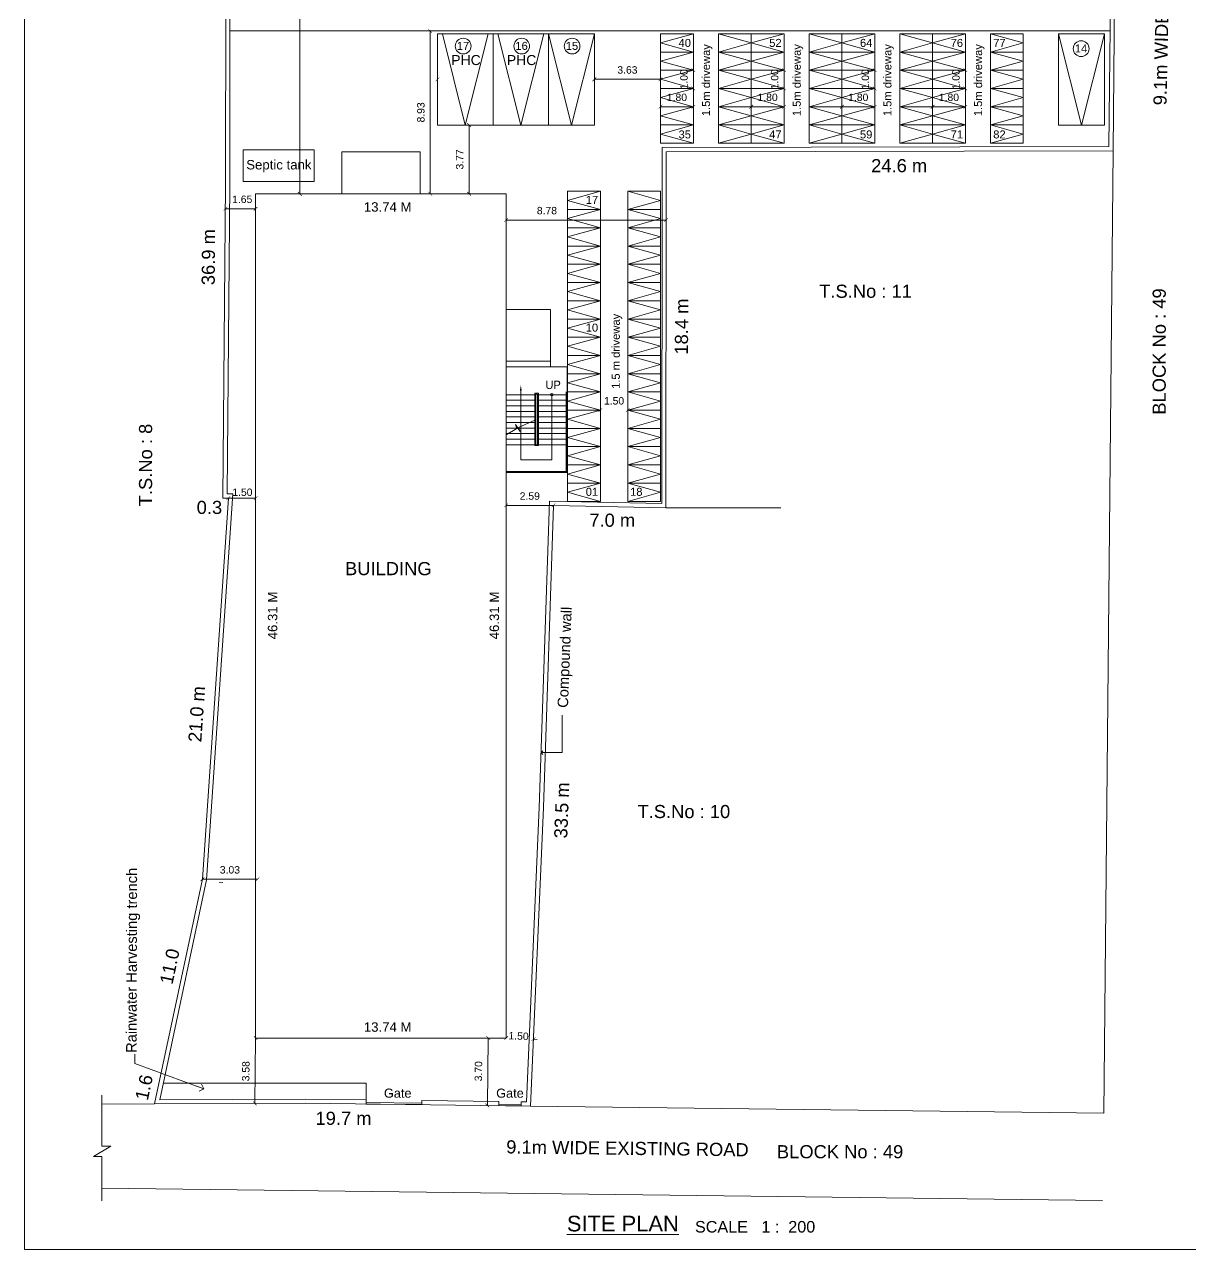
# Model space of a CAD drawing. Header units: metres. Extents: x -1560643 to -1560434, y 43491 to 43663.
# Drawn here: x -1560643.22 to -1560611.24, y 43491.02 to 43524.62 of the extents above; entities that cross this region are included whole.
import ezdxf
from ezdxf.enums import TextEntityAlignment as Align

# ---------------------------------------------------------------- set-up
doc = ezdxf.new("R2010")
doc.units = ezdxf.units.M
doc.header["$LTSCALE"] = 750
doc.header["$MEASUREMENT"] = 0
doc.linetypes.add('CACHE3', pattern=[5.25, 4.2, -1.05])
doc.linetypes.add('DOT', pattern=[0.25, 0, -0.25])
doc.layers.get('0').update_dxf_attribs({"lineweight": 5})
doc.layers.add('BLK_1_FLR_0_DRINKING_WATER', color=7, linetype='Continuous', lineweight=5)
doc.styles.add('5 Feet Scale', font='', dxfattribs={"height": 5.9055})
doc.styles.add('bold', font='arial.ttf')
doc.styles.add('bold - t', font='arial.ttf', dxfattribs={"height": 9})
doc.styles.add('cent', font='arial.ttf', dxfattribs={"height": 8})
doc.styles.add('outer', font='arial.ttf')
doc.styles.add('regular', font='arial.ttf', dxfattribs={"height": 15})
doc.styles.get('5 Feet Scale').set_extended_font_data('Bahnschrift')

# ---------------------------------------------------------------- blocks, each defined once
blk = doc.blocks.new('_ArchTick')
at = {"color": 0, "linetype": 'ByBlock', "const_width": 0.15}
blk.add_lwpolyline([(-0.5, -0.5), (0.5, 0.5)], dxfattribs=at)
blk = doc.blocks.new('A$C52BB42CC')
at = {"linetype": 'ByBlock'}
for p, q in [((0, 2315.5), (0, 25.6)), ((0, 25.6), (2934.9, 25.6))]:
    blk.add_line(p, q, dxfattribs=at)
for p, q in [((217.1, 1175.8), (217.4, 1567.3)), ((221.6, 1175.8), (221.9, 1562.8)), ((297.3, 1165.5), (297.2, 1567.4)), ((1178.9, 1567.4), (1175.4, 1211.9)), ((1173.4, 1461.3), (1171, 1216.4)), ((221.7, 1341.3), (1172.2, 1341.3)), ((438.1, 1165.5), (438.1, 1341.3)), ((445.9, 1338.3), (505.9, 1338.3)), ((445.9, 1239.7), (445.9, 1338.3)), ((475.9, 1239.7), (451.2, 1338.3)), ((475.9, 1239.7), (500.6, 1338.3)), ((505.9, 1239.7), (505.9, 1338.3)), ((505.9, 1338.3), (565.9, 1338.3)), ((505.9, 1239.7), (505.9, 1338.3)), ((535.9, 1239.7), (511.2, 1338.3)), ((535.9, 1239.7), (560.6, 1338.3)), ((565.9, 1239.7), (565.9, 1338.3)), ((565.9, 1338.3), (615.3, 1338.3)), ((565.9, 1239.7), (565.9, 1338.3)), ((590.6, 1239.7), (565.9, 1338.3)), ((590.6, 1239.7), (615.3, 1338.3)), ((615.3, 1239.7), (615.3, 1338.3)), ((686.7, 1328.5), (722.2, 1338.3)), ((749.2, 1338.3), (749.2, 1318.6)), ((784.7, 1338.3), (749.2, 1338.3)), ((784.7, 1328.5), (749.2, 1338.3)), ((784.7, 1318.6), (784.7, 1338.3)), ((784.7, 1328.5), (820.1, 1338.3)), ((847.1, 1338.3), (847.1, 1318.6)), ((882.6, 1338.3), (847.1, 1338.3)), ((882.6, 1328.5), (847.1, 1338.3)), ((882.6, 1318.6), (882.6, 1338.3)), ((882.6, 1328.5), (918, 1338.3)), ((945, 1338.3), (945, 1318.6)), ((980.5, 1338.3), (945, 1338.3)), ((980.5, 1328.5), (945, 1338.3)), ((980.5, 1318.6), (980.5, 1338.3)), ((980.5, 1328.5), (1015.9, 1338.3)), ((1042.9, 1338.3), (1042.9, 1318.6)), ((1078.4, 1338.3), (1042.9, 1338.3)), ((1078.4, 1328.5), (1042.9, 1338.3)), ((1078.4, 1318.6), (1078.4, 1338.3)), ((1116.6, 1338.3), (1166, 1338.3)), ((1116.6, 1239.7), (1116.6, 1338.3)), ((1141.3, 1239.7), (1116.6, 1338.3)), ((1141.3, 1239.7), (1166, 1338.3)), ((1166, 1239.7), (1166, 1338.3)), ((686.7, 1328.5), (722.2, 1318.6)), ((784.7, 1328.5), (749.2, 1318.6)), ((784.7, 1328.5), (820.1, 1318.6)), ((882.6, 1328.5), (847.1, 1318.6)), ((882.6, 1328.5), (918, 1318.6)), ((980.5, 1328.5), (945, 1318.6)), ((980.5, 1328.5), (1015.9, 1318.6)), ((1078.4, 1328.5), (1042.9, 1318.6)), ((686.7, 1308.8), (722.2, 1318.6)), ((749.2, 1318.6), (749.2, 1298.9)), ((784.7, 1318.6), (749.2, 1318.6)), ((784.7, 1308.8), (749.2, 1318.6)), ((749.2, 1318.6), (784.7, 1318.6)), ((784.7, 1298.9), (784.7, 1318.6)), ((784.7, 1308.8), (820.1, 1318.6)), ((847.1, 1318.6), (847.1, 1298.9)), ((882.6, 1318.6), (847.1, 1318.6)), ((882.6, 1308.8), (847.1, 1318.6)), ((847.1, 1318.6), (882.6, 1318.6)), ((882.6, 1298.9), (882.6, 1318.6)), ((882.6, 1308.8), (918, 1318.6)), ((945, 1318.6), (945, 1298.9)), ((980.5, 1318.6), (945, 1318.6)), ((980.5, 1308.8), (945, 1318.6)), ((945, 1318.6), (980.5, 1318.6)), ((980.5, 1298.9), (980.5, 1318.6)), ((980.5, 1308.8), (1015.9, 1318.6)), ((1042.9, 1318.6), (1042.9, 1298.9)), ((1078.4, 1318.6), (1042.9, 1318.6)), ((1078.4, 1308.8), (1042.9, 1318.6)), ((1042.9, 1318.6), (1078.4, 1318.6)), ((1078.4, 1298.9), (1078.4, 1318.6)), ((686.7, 1308.8), (722.2, 1298.9)), ((686.7, 1289.1), (722.2, 1298.9)), ((722.2, 1298.9), (722.2, 1302.9)), ((784.7, 1308.8), (749.2, 1298.9)), ((749.2, 1298.9), (749.2, 1279.2)), ((784.7, 1298.9), (749.2, 1298.9)), ((784.7, 1289.1), (749.2, 1298.9)), ((749.2, 1298.9), (784.7, 1298.9)), ((784.7, 1308.8), (820.1, 1298.9)), ((784.7, 1279.2), (784.7, 1298.9)), ((784.7, 1289.1), (820.1, 1298.9)), ((820.1, 1298.9), (820.1, 1302.9)), ((882.6, 1308.8), (847.1, 1298.9)), ((847.1, 1298.9), (847.1, 1279.2)), ((882.6, 1298.9), (847.1, 1298.9)), ((882.6, 1289.1), (847.1, 1298.9)), ((847.1, 1298.9), (882.6, 1298.9)), ((882.6, 1308.8), (918, 1298.9)), ((882.6, 1279.2), (882.6, 1298.9)), ((882.6, 1289.1), (918, 1298.9)), ((918, 1298.9), (918, 1302.9)), ((980.5, 1308.8), (945, 1298.9)), ((945, 1298.9), (945, 1279.2)), ((980.5, 1298.9), (945, 1298.9)), ((980.5, 1289.1), (945, 1298.9)), ((945, 1298.9), (980.5, 1298.9)), ((980.5, 1308.8), (1015.9, 1298.9)), ((980.5, 1279.2), (980.5, 1298.9)), ((980.5, 1289.1), (1015.9, 1298.9)), ((1015.9, 1298.9), (1015.9, 1302.9)), ((1078.4, 1308.8), (1042.9, 1298.9)), ((1042.9, 1298.9), (1042.9, 1279.2)), ((1078.4, 1298.9), (1042.9, 1298.9)), ((1078.4, 1289.1), (1042.9, 1298.9)), ((1042.9, 1298.9), (1078.4, 1298.9)), ((1078.4, 1279.2), (1078.4, 1298.9)), ((686.7, 1289.1), (615.3, 1289.1)), ((686.7, 1289.1), (722.2, 1279.2)), ((784.7, 1289.1), (749.2, 1279.2)), ((784.7, 1289.1), (820.1, 1279.2)), ((882.6, 1289.1), (847.1, 1279.2)), ((882.6, 1289.1), (918, 1279.2)), ((980.5, 1289.1), (945, 1279.2)), ((980.5, 1289.1), (1015.9, 1279.2)), ((1078.4, 1289.1), (1042.9, 1279.2)), ((686.7, 1269.4), (722.2, 1279.2)), ((722.2, 1279.2), (722.2, 1275.2)), ((749.2, 1279.2), (749.2, 1259.5)), ((784.7, 1279.2), (749.2, 1279.2)), ((784.7, 1269.4), (749.2, 1279.2)), ((749.2, 1279.2), (784.7, 1279.2)), ((784.7, 1259.5), (784.7, 1279.2)), ((784.7, 1269.4), (820.1, 1279.2)), ((820.1, 1279.2), (820.1, 1275.2)), ((847.1, 1279.2), (847.1, 1259.5)), ((882.6, 1279.2), (847.1, 1279.2)), ((882.6, 1269.4), (847.1, 1279.2)), ((847.1, 1279.2), (882.6, 1279.2)), ((882.6, 1259.5), (882.6, 1279.2)), ((882.6, 1269.4), (918, 1279.2)), ((918, 1279.2), (918, 1275.2)), ((945, 1279.2), (945, 1259.5)), ((980.5, 1279.2), (945, 1279.2)), ((980.5, 1269.4), (945, 1279.2)), ((945, 1279.2), (980.5, 1279.2)), ((980.5, 1259.5), (980.5, 1279.2)), ((980.5, 1269.4), (1015.9, 1279.2)), ((1015.9, 1279.2), (1015.9, 1275.2)), ((1042.9, 1279.2), (1042.9, 1259.5)), ((1078.4, 1279.2), (1042.9, 1279.2)), ((1078.4, 1269.4), (1042.9, 1279.2)), ((1042.9, 1279.2), (1078.4, 1279.2)), ((1078.4, 1259.5), (1078.4, 1279.2)), ((686.7, 1269.4), (722.2, 1259.5)), ((722.2, 1259.5), (686.7, 1259.5)), ((686.7, 1249.7), (722.2, 1259.5)), ((784.7, 1269.4), (749.2, 1259.5)), ((749.2, 1259.5), (749.2, 1239.8)), ((784.7, 1259.5), (749.2, 1259.5)), ((784.7, 1249.7), (749.2, 1259.5)), ((749.2, 1259.5), (784.7, 1259.5)), ((784.7, 1269.4), (820.1, 1259.5)), ((820.1, 1259.5), (784.7, 1259.5)), ((784.7, 1239.8), (784.7, 1259.5)), ((784.7, 1249.7), (820.1, 1259.5)), ((882.6, 1269.4), (847.1, 1259.5)), ((847.1, 1259.5), (847.1, 1239.8)), ((882.6, 1259.5), (847.1, 1259.5)), ((882.6, 1249.7), (847.1, 1259.5)), ((847.1, 1259.5), (882.6, 1259.5)), ((882.6, 1269.4), (918, 1259.5)), ((918, 1259.5), (882.6, 1259.5)), ((882.6, 1239.8), (882.6, 1259.5)), ((882.6, 1249.7), (918, 1259.5)), ((980.5, 1269.4), (945, 1259.5)), ((945, 1259.5), (945, 1239.8)), ((980.5, 1259.5), (945, 1259.5)), ((980.5, 1249.7), (945, 1259.5)), ((945, 1259.5), (980.5, 1259.5)), ((980.5, 1269.4), (1015.9, 1259.5)), ((1015.9, 1259.5), (980.5, 1259.5)), ((980.5, 1239.8), (980.5, 1259.5)), ((980.5, 1249.7), (1015.9, 1259.5)), ((1078.4, 1269.4), (1042.9, 1259.5)), ((1042.9, 1259.5), (1042.9, 1239.8)), ((1078.4, 1259.5), (1042.9, 1259.5)), ((1078.4, 1249.7), (1042.9, 1259.5)), ((1042.9, 1259.5), (1078.4, 1259.5)), ((1078.4, 1239.8), (1078.4, 1259.5)), ((686.7, 1249.7), (722.2, 1239.8)), ((784.7, 1249.7), (749.2, 1239.8)), ((784.7, 1249.7), (820.1, 1239.8)), ((882.6, 1249.7), (847.1, 1239.8)), ((882.6, 1249.7), (918, 1239.8)), ((980.5, 1249.7), (945, 1239.8)), ((980.5, 1249.7), (1015.9, 1239.8)), ((1078.4, 1249.7), (1042.9, 1239.8)), ((445.9, 1239.7), (505.9, 1239.7)), ((480.1, 1165.5), (480.1, 1239.7)), ((505.9, 1239.7), (565.9, 1239.7)), ((565.9, 1239.7), (615.3, 1239.7)), ((686.7, 1230), (722.2, 1239.8)), ((749.2, 1239.8), (749.2, 1220.1)), ((784.7, 1239.8), (749.2, 1239.8)), ((784.7, 1230), (749.2, 1239.8)), ((749.2, 1239.8), (784.7, 1239.8)), ((784.7, 1220.1), (784.7, 1239.8)), ((784.7, 1230), (820.1, 1239.8)), ((847.1, 1239.8), (847.1, 1220.1)), ((882.6, 1239.8), (847.1, 1239.8)), ((882.6, 1230), (847.1, 1239.8)), ((847.1, 1239.8), (882.6, 1239.8)), ((882.6, 1220.1), (882.6, 1239.8)), ((882.6, 1230), (918, 1239.8)), ((945, 1239.8), (945, 1220.1)), ((980.5, 1239.8), (945, 1239.8)), ((980.5, 1230), (945, 1239.8)), ((945, 1239.8), (980.5, 1239.8)), ((980.5, 1220.1), (980.5, 1239.8)), ((980.5, 1230), (1015.9, 1239.8)), ((1042.9, 1239.8), (1042.9, 1220.1)), ((1078.4, 1239.8), (1042.9, 1239.8)), ((1078.4, 1230), (1042.9, 1239.8)), ((1042.9, 1239.8), (1078.4, 1239.8)), ((1078.4, 1220.1), (1078.4, 1239.8)), ((1116.6, 1239.7), (1166, 1239.7)), ((686.7, 1230), (722.2, 1220.1)), ((784.7, 1230), (749.2, 1220.1)), ((749.2, 1220.1), (784.7, 1220.1)), ((784.7, 1230), (820.1, 1220.1)), ((882.6, 1230), (847.1, 1220.1)), ((847.1, 1220.1), (882.6, 1220.1)), ((882.6, 1230), (918, 1220.1)), ((980.5, 1230), (945, 1220.1)), ((945, 1220.1), (980.5, 1220.1)), ((980.5, 1230), (1015.9, 1220.1)), ((1078.4, 1230), (1042.9, 1220.1)), ((1042.9, 1220.1), (1078.4, 1220.1)), ((236.2, 1213.1), (312.7, 1213.1)), ((236.2, 1178.6), (236.2, 1213.1)), ((312.7, 1213.1), (312.7, 1178.6)), ((1171, 1216.4), (688.4, 1215.4)), ((688.4, 1215.4), (688.4, 1163.9)), ((1175.4, 1211.9), (692.9, 1210.9)), ((692.9, 1210.9), (692.9, 1163.9)), ((1175.4, 1211.9), (1165.3, 172.9)), ((312.7, 1178.6), (236.2, 1178.6)), ((214.3, 836.9), (217.1, 1175.8)), ((218.8, 841.4), (221.6, 1175.8)), ((249.6, 1165.5), (520.1, 1165.5)), ((249.6, 253.9), (249.6, 1165.5)), ((520.1, 1165.5), (249.6, 1165.5)), ((249.6, 1165.5), (249.6, 253.9)), ((520.1, 1165.5), (520.1, 253.9)), ((520.1, 1040.5), (520.1, 1165.5)), ((586.4, 1158.4), (621.8, 1168.2)), ((651.3, 1168.2), (651.3, 1148.5)), ((686.7, 1168.2), (651.3, 1168.2)), ((686.7, 1158.4), (651.3, 1168.2)), ((686.7, 1148.5), (686.7, 1168.2)), ((586.4, 1158.4), (621.8, 1148.5)), ((686.7, 1158.4), (651.3, 1148.5)), ((688.4, 1163.9), (688, 831)), ((692.9, 1163.9), (692.5, 826.4)), ((217, 1149.4), (249.6, 1149.4)), ((586.4, 1138.7), (621.8, 1148.5)), ((586.4, 1138.7), (621.8, 1128.8)), ((651.3, 1148.5), (651.3, 1128.8)), ((686.7, 1148.5), (651.3, 1148.5)), ((686.7, 1138.7), (651.3, 1148.5)), ((651.3, 1148.5), (686.7, 1148.5)), ((686.7, 1138.7), (651.3, 1128.8)), ((686.7, 1128.8), (686.7, 1148.5)), ((692.9, 1137.2), (520.1, 1137.2)), ((586.4, 1119), (621.8, 1128.8)), ((651.3, 1128.8), (651.3, 1109.1)), ((686.7, 1128.8), (651.3, 1128.8)), ((686.7, 1119), (651.3, 1128.8)), ((651.3, 1128.8), (686.7, 1128.8)), ((686.7, 1109.1), (686.7, 1128.8)), ((586.4, 1119), (621.8, 1109.1)), ((686.7, 1119), (651.3, 1109.1)), ((586.4, 1099.3), (621.8, 1109.1)), ((586.4, 1099.3), (621.8, 1089.4)), ((651.3, 1109.1), (651.3, 1089.4)), ((686.7, 1109.1), (651.3, 1109.1)), ((686.7, 1099.3), (651.3, 1109.1)), ((651.3, 1109.1), (686.7, 1109.1)), ((686.7, 1099.3), (651.3, 1089.4)), ((686.7, 1089.4), (686.7, 1109.1)), ((586.4, 1079.6), (621.8, 1089.4)), ((651.3, 1089.4), (651.3, 1069.7)), ((686.7, 1089.4), (651.3, 1089.4)), ((686.7, 1079.6), (651.3, 1089.4)), ((651.3, 1089.4), (686.7, 1089.4)), ((686.7, 1069.7), (686.7, 1089.4)), ((586.4, 1079.6), (621.8, 1069.7)), ((686.7, 1079.6), (651.3, 1069.7)), ((586.4, 1059.9), (621.8, 1069.7)), ((586.4, 1059.9), (621.8, 1050)), ((651.3, 1069.7), (686.7, 1069.7)), ((651.3, 1069.7), (651.3, 1050)), ((686.7, 1069.7), (651.3, 1069.7)), ((686.7, 1059.9), (651.3, 1069.7)), ((686.7, 1059.9), (651.3, 1050)), ((686.7, 1050), (686.7, 1069.7)), ((586.4, 1040.2), (621.8, 1050)), ((651.3, 1050), (651.3, 1030.3)), ((686.7, 1050), (651.3, 1050)), ((686.7, 1040.2), (651.3, 1050)), ((651.3, 1050), (686.7, 1050)), ((686.7, 1030.3), (686.7, 1050)), ((568.1, 1040.5), (520.1, 1040.5)), ((568.1, 1040.5), (520.1, 1040.5)), ((568.1, 1040.5), (520.1, 1040.5)), ((568.1, 1040.5), (520.1, 1040.5)), ((568.1, 984.7), (568.1, 1040.5)), ((568.1, 978.7), (568.1, 1040.5)), ((568.1, 984.7), (568.1, 1040.5)), ((586.4, 1040.2), (621.8, 1030.3)), ((686.7, 1040.2), (651.3, 1030.3)), ((586.4, 1020.5), (621.8, 1030.3)), ((586.4, 1020.5), (621.8, 1010.6)), ((651.3, 1030.3), (651.3, 1010.6)), ((686.7, 1030.3), (651.3, 1030.3)), ((686.7, 1020.5), (651.3, 1030.3)), ((651.3, 1030.3), (686.7, 1030.3)), ((686.7, 1020.5), (651.3, 1010.6)), ((686.7, 1010.6), (686.7, 1030.3)), ((586.4, 1000.8), (621.8, 1010.6)), ((651.3, 1010.6), (651.3, 990.9)), ((686.7, 1010.6), (651.3, 1010.6)), ((686.7, 1000.8), (651.3, 1010.6)), ((651.3, 1010.6), (686.7, 1010.6)), ((686.7, 990.9), (686.7, 1010.6)), ((586.4, 1000.8), (621.8, 990.9)), ((686.7, 1000.8), (651.3, 990.9)), ((520.1, 984.7), (568.1, 984.7)), ((586.4, 981.1), (621.8, 990.9)), ((586.4, 981.1), (621.8, 971.2)), ((651.3, 990.9), (651.3, 971.2)), ((686.7, 990.9), (651.3, 990.9)), ((686.7, 981.1), (651.3, 990.9)), ((651.3, 990.9), (686.7, 990.9)), ((686.7, 981.1), (651.3, 971.2)), ((686.7, 971.2), (686.7, 990.9)), ((520.1, 978.7), (586, 978.7)), ((586, 978.7), (568.1, 978.7)), ((586, 864.6), (586, 978.7)), ((586, 864.6), (586, 978.7)), ((586.4, 961.4), (621.8, 971.2)), ((651.3, 971.2), (651.3, 951.5)), ((686.7, 971.2), (651.3, 971.2)), ((686.7, 961.4), (651.3, 971.2)), ((651.3, 971.2), (686.7, 971.2)), ((686.7, 951.5), (686.7, 971.2)), ((586.4, 961.4), (621.8, 951.5)), ((686.7, 961.4), (651.3, 951.5)), ((552, 948.6), (520, 948.6)), ((551, 942.6), (520, 942.6)), ((551, 950.1), (555, 950.1)), ((551, 950.1), (551, 948.6)), ((551, 948.6), (551, 893.6)), ((552, 949.1), (554, 949.1)), ((552, 949.1), (552, 948.6)), ((552, 948.6), (552, 894.6)), ((554, 949.1), (554, 894.6)), ((555, 950.1), (555, 893.6)), ((586.4, 948.6), (555, 948.6)), ((586.4, 942.6), (555, 942.6)), ((585, 951.6), (585, 864.6)), ((586.4, 941.7), (621.8, 951.5)), ((586.4, 941.7), (621.8, 931.9)), ((651.3, 951.5), (686.7, 951.5)), ((651.3, 951.5), (651.3, 931.9)), ((686.7, 951.5), (651.3, 951.5)), ((686.7, 941.7), (651.3, 951.5)), ((686.7, 941.7), (651.3, 931.9)), ((686.7, 931.9), (686.7, 951.5)), ((551, 936.6), (520, 936.6)), ((551, 930.6), (520, 930.6)), ((586.4, 936.6), (555, 936.6)), ((586.4, 930.6), (555, 930.6)), ((586.4, 922), (621.8, 931.9)), ((621.8, 931.9), (617.8, 931.9)), ((651.3, 931.9), (655.3, 931.9)), ((651.3, 931.9), (651.3, 912.2)), ((686.7, 931.9), (651.3, 931.9)), ((686.7, 922), (651.3, 931.9)), ((651.3, 931.9), (686.7, 931.9)), ((686.7, 912.2), (686.7, 931.9)), ((551, 924.6), (520, 924.6)), ((551, 918.6), (520, 918.6)), ((535.1, 908.9), (530, 916.4)), ((530, 916.4), (531.7, 912.2)), ((551, 921), (533.5, 913.2)), ((533.5, 913.2), (535.1, 908.9)), ((552.1, 919.2), (552, 919.2)), ((586.4, 924.6), (555, 924.6)), ((586.4, 918.6), (555, 918.6)), ((586.4, 922), (621.8, 912.2)), ((686.7, 922), (651.3, 912.2)), ((533.7, 912.6), (520, 912.6)), ((531.7, 912.2), (520, 905.4)), ((551, 906.6), (520, 906.6)), ((551, 900.6), (520, 900.6)), ((533.7, 912.6), (551, 912.6)), ((586.4, 912.6), (555, 912.6)), ((586.4, 906.6), (555, 906.6)), ((586.4, 900.6), (555, 900.6)), ((586.4, 902.3), (621.8, 912.2)), ((586.4, 902.3), (621.8, 892.5)), ((651.3, 912.2), (651.3, 892.5)), ((686.7, 912.2), (651.3, 912.2)), ((686.7, 902.3), (651.3, 912.2)), ((651.3, 912.2), (686.7, 912.2)), ((686.7, 902.3), (651.3, 892.5)), ((686.7, 892.5), (686.7, 912.2)), ((551, 894.6), (520, 894.6)), ((555, 893.6), (551, 893.6)), ((554, 894.6), (552, 894.6)), ((586.4, 894.6), (555, 894.6)), ((586.4, 882.6), (621.8, 892.5)), ((651.3, 892.5), (651.3, 872.8)), ((686.7, 892.5), (651.3, 892.5)), ((686.7, 882.6), (651.3, 892.5)), ((651.3, 892.5), (686.7, 892.5)), ((686.7, 872.8), (686.7, 892.5)), ((586.4, 882.6), (621.8, 872.8)), ((686.7, 882.6), (651.3, 872.8)), ((585, 865.6), (520, 865.6)), ((586, 864.6), (520, 864.6)), ((520.1, 253.9), (520, 864.6)), ((520, 864.6), (586, 864.6)), ((586.4, 862.9), (621.8, 872.8)), ((586.4, 862.9), (621.8, 853.1)), ((651.3, 872.8), (651.3, 853.1)), ((686.7, 872.8), (651.3, 872.8)), ((686.7, 862.9), (651.3, 872.8)), ((651.3, 872.8), (686.7, 872.8)), ((686.7, 862.9), (651.3, 853.1)), ((686.7, 853.1), (686.7, 872.8)), ((586.4, 843.2), (621.8, 853.1)), ((651.3, 853.1), (651.3, 833.4)), ((686.7, 853.1), (651.3, 853.1)), ((686.7, 843.2), (651.3, 853.1)), ((651.3, 853.1), (686.7, 853.1)), ((686.7, 833.4), (686.7, 853.1)), ((192.1, 425.4), (220.1, 836.9)), ((196.5, 424.8), (224.9, 841.4)), ((220.1, 836.9), (214.3, 836.9)), ((224.9, 841.4), (218.8, 841.4)), ((220.1, 836.9), (249.6, 836.9)), ((566.8, 833.7), (555.9, 502.9)), ((688, 831), (566.8, 833.7)), ((586.4, 843.2), (621.8, 833.4)), ((686.7, 843.2), (651.3, 833.4)), ((651.3, 833.4), (686.7, 833.4)), ((571.1, 829.1), (520.1, 829.1)), ((571.1, 829.1), (560.3, 502.7)), ((692.5, 826.4), (571.1, 829.1)), ((692.5, 826.4), (816.7, 826.4)), ((580.5, 562.1), (580.5, 602.7)), ((561.8, 562.1), (580.5, 562.1)), ((555.9, 502.9), (542.2, 185.1)), ((560.3, 502.7), (546.5, 180.5)), ((140.5, 182.8), (192.1, 425.4)), ((146.1, 187.3), (196.5, 424.8)), ((192.1, 425.4), (251.6, 425.4)), ((249.6, 253.9), (248.7, 183.3)), ((520.1, 253.9), (249.6, 253.9)), ((249.6, 253.9), (520.1, 253.9)), ((500.8, 253.9), (499.9, 181.1)), ((520.1, 253.9), (516.1, 254.1)), ((549.6, 252.7), (553.6, 252.5)), ((119, 226.4), (119, 236.5)), ((189.8, 200.4), (119, 226.4)), ((369.1, 205.2), (149.9, 205.2)), ((369.1, 187.2), (369.1, 205.2)), ((83.5, 137.3), (83.5, 192.1)), ((303.6, 188), (146.1, 187.3)), ((369.1, 187.2), (303.6, 188)), ((369.1, 187.2), (369, 182.7)), ((429.1, 182), (429.2, 186.5)), ((512.2, 185.5), (429.2, 186.5)), ((512.2, 185.5), (512.1, 181)), ((140.5, 182.8), (83.5, 182.6)), ((303.5, 183.5), (140.5, 182.8)), ((546.5, 180.5), (303.5, 183.5)), ((536.2, 185.2), (536.2, 180.7)), ((542.2, 185.1), (536.2, 185.2)), ((1165.3, 172.9), (546.5, 180.5)), ((546.6, 180.5), (546.5, 180.5)), ((74.6, 126.2), (93.1, 137.3)), ((93.1, 137.3), (83.5, 137.3)), ((83.5, 126.2), (74.6, 126.2)), ((83.5, 78.2), (83.5, 126.2)), ((1163.9, 78.5), (83.5, 91.8))]:
    blk.add_line(p, q)
at = {"ltscale": 0.0127}
for p, q in [((535.9, 952.9), (535.9, 878.2)), ((569.5, 948.6), (569.5, 878.2)), ((535.9, 878.2), (569.5, 878.2))]:
    blk.add_line(p, q, dxfattribs=at)
at = {"lineweight": -2}
for p, q in [((557.8, 562.1), (559.8, 564.1)), ((559.8, 560.1), (557.8, 562.1)), ((557.8, 562.1), (561.8, 562.1)), ((193.6, 199.1), (186.1, 201.8)), ((193.6, 199.1), (188.5, 196.7)), ((191.2, 204.2), (193.6, 199.1))]:
    blk.add_line(p, q, dxfattribs=at)
at = {"linetype": 'DOT'}
blk.add_line((214.2, 421.7), (196.5, 424.8), dxfattribs=at)
at = {"linetype": 'CACHE3'}
for p, q in [((429.1, 183.5), (369.1, 184.2)), ((429.1, 182), (369.1, 182.7)), ((536.2, 182.1), (512.2, 182.5)), ((536.2, 180.7), (512.2, 181))]:
    blk.add_line(p, q, dxfattribs=at)
for points in [[(722.2, 1338.3), (722.2, 1318.6), (686.7, 1318.6), (686.7, 1338.3)], [(820.1, 1338.3), (820.1, 1318.6), (784.7, 1318.6), (784.7, 1338.3)], [(918, 1338.3), (918, 1318.6), (882.6, 1318.6), (882.6, 1338.3)], [(1015.9, 1338.3), (1015.9, 1318.6), (980.5, 1318.6), (980.5, 1338.3)], [(722.2, 1318.6), (722.2, 1298.9), (686.7, 1298.9), (686.7, 1318.6)], [(820.1, 1318.6), (820.1, 1298.9), (784.7, 1298.9), (784.7, 1318.6)], [(918, 1318.6), (918, 1298.9), (882.6, 1298.9), (882.6, 1318.6)], [(1015.9, 1318.6), (1015.9, 1298.9), (980.5, 1298.9), (980.5, 1318.6)], [(722.2, 1298.9), (722.2, 1279.2), (686.7, 1279.2), (686.7, 1298.9)], [(820.1, 1298.9), (820.1, 1279.2), (784.7, 1279.2), (784.7, 1298.9)], [(918, 1298.9), (918, 1279.2), (882.6, 1279.2), (882.6, 1298.9)], [(1015.9, 1298.9), (1015.9, 1279.2), (980.5, 1279.2), (980.5, 1298.9)], [(722.2, 1279.2), (722.2, 1259.5), (686.7, 1259.5), (686.7, 1279.2)], [(820.1, 1279.2), (820.1, 1259.5), (784.7, 1259.5), (784.7, 1279.2)], [(918, 1279.2), (918, 1259.5), (882.6, 1259.5), (882.6, 1279.2)], [(1015.9, 1279.2), (1015.9, 1259.5), (980.5, 1259.5), (980.5, 1279.2)], [(722.2, 1259.5), (722.2, 1239.8), (686.7, 1239.8), (686.7, 1259.5)], [(820.1, 1259.5), (820.1, 1239.8), (784.7, 1239.8), (784.7, 1259.5)], [(918, 1259.5), (918, 1239.8), (882.6, 1239.8), (882.6, 1259.5)], [(1015.9, 1259.5), (1015.9, 1239.8), (980.5, 1239.8), (980.5, 1259.5)], [(722.2, 1239.8), (722.2, 1220.1), (686.7, 1220.1), (686.7, 1239.8)], [(820.1, 1239.8), (820.1, 1220.1), (784.7, 1220.1), (784.7, 1239.8)], [(918, 1239.8), (918, 1220.1), (882.6, 1220.1), (882.6, 1239.8)], [(1015.9, 1239.8), (1015.9, 1220.1), (980.5, 1220.1), (980.5, 1239.8)], [(621.8, 1168.2), (621.8, 1148.5), (586.4, 1148.5), (586.4, 1168.2)], [(621.8, 1148.5), (621.8, 1128.8), (586.4, 1128.8), (586.4, 1148.5)], [(621.8, 1128.8), (621.8, 1109.1), (586.4, 1109.1), (586.4, 1128.8)], [(621.8, 1109.1), (621.8, 1089.4), (586.4, 1089.4), (586.4, 1109.1)], [(621.8, 1089.4), (621.8, 1069.7), (586.4, 1069.7), (586.4, 1089.4)], [(621.8, 1069.7), (621.8, 1050), (586.4, 1050), (586.4, 1069.7)], [(621.8, 1050), (621.8, 1030.3), (586.4, 1030.3), (586.4, 1050)], [(621.8, 1030.3), (621.8, 1010.6), (586.4, 1010.6), (586.4, 1030.3)], [(621.8, 1010.6), (621.8, 990.9), (586.4, 990.9), (586.4, 1010.6)], [(621.8, 990.9), (621.8, 971.2), (586.4, 971.2), (586.4, 990.9)], [(621.8, 971.2), (621.8, 951.5), (586.4, 951.5), (586.4, 971.2)], [(621.8, 951.5), (621.8, 931.9), (586.4, 931.9), (586.4, 951.5)], [(621.8, 931.9), (621.8, 912.2), (586.4, 912.2), (586.4, 931.9)], [(621.8, 912.2), (621.8, 892.5), (586.4, 892.5), (586.4, 912.2)], [(621.8, 892.5), (621.8, 872.8), (586.4, 872.8), (586.4, 892.5)], [(621.8, 872.8), (621.8, 853.1), (586.4, 853.1), (586.4, 872.8)], [(621.8, 853.1), (621.8, 833.4), (586.4, 833.4), (586.4, 853.1)]]:
    blk.add_lwpolyline(points, close=True)
blk.add_lwpolyline([(427.1, 1165.5), (427.1, 1210.9), (342.6, 1210.9), (342.6, 1165.5)])
for centre in [(473.7, 1325), (536.9, 1325), (591.3, 1325), (1141, 1322.2)]:
    blk.add_circle(centre, 8.51)
at = {"ltscale": 0.0127}
blk.add_circle((569.5, 948.6), 1.36, dxfattribs=at)
blk.add_solid([(536.9, 952.9), (535.9, 958.8), (534.9, 952.9)], dxfattribs=at)
for p, xscale, yscale, zscale, rotation in [((438.1, 1341.3), 4, 4, 4, 90), ((722.2, 1298.9), 4, 4, 4, 270), ((820.1, 1298.9), 4, 4, 4, 270), ((918, 1298.9), 4, 4, 4, 270), ((1015.9, 1298.9), 4, 4, 4, 270), ((615.3, 1289.1), 4, 4, 4, 180), ((722.2, 1279.2), 4, 4, 4, 90), ((820.1, 1279.2), 4, 4, 4, 90), ((918, 1279.2), 4, 4, 4, 90), ((1015.9, 1279.2), 4, 4, 4, 90), ((686.7, 1259.5), 4, 4, 4, 180), ((784.7, 1259.5), 4, 4, 4, 180), ((882.6, 1259.5), 4, 4, 4, 180), ((980.5, 1259.5), 4, 4, 4, 180), ((480.1, 1239.7), 4, 4, 4, 90), ((297.3, 1165.5), 4.000000000001751, 4.000000000001751, 4.000000000001751, 270.010505811508), ((438.1, 1165.5), 4, 4, 4, 270), ((480.1, 1165.5), 4, 4, 4, 270), ((217, 1149.4), 4, 4, 4, 180), ((520.1, 1137.2), 4, 4, 4, 180), ((651.3, 931.9), 4, 4, 4, 180), ((220.1, 836.9), 4, 4, 4, 180), ((520.1, 829.1), 4, 4, 4, 180), ((192.1, 425.4), 4, 4, 4, 180), ((249.6, 253.9), 4.000000000001818, 4.000000000001818, 4.000000000001818, 89.29358629838488), ((500.8, 253.9), 3.999999999998181, 3.999999999998181, 3.999999999998181, 89.29358629838423), ((520.1, 253.9), 4.000000000001715, 4.000000000001715, 4.000000000001715, 357.5418705978875), ((549.6, 252.7), 4.000000000001715, 4.000000000001715, 4.000000000001715, 177.5418705978875), ((248.7, 183.3), 4.000000000001818, 4.000000000001818, 4.000000000001818, 269.2935862983849), ((499.9, 181.1), 3.999999999998181, 3.999999999998181, 3.999999999998181, 269.2935862983842)]:
    blk.add_blockref('_ArchTick', p, dxfattribs=dict(xscale=xscale, yscale=yscale, zscale=zscale, rotation=rotation))
at = {"xscale": 4, "yscale": 4, "zscale": 4}
for p in [(445.9, 1289.1), (686.7, 1289.1), (722.2, 1259.5), (820.1, 1259.5), (918, 1259.5), (1015.9, 1259.5), (249.6, 1149.4), (692.9, 1137.2), (621.8, 931.9), (249.6, 836.9), (571.1, 829.1), (251.6, 425.4)]:
    blk.add_blockref('_ArchTick', p, dxfattribs=at)
at = {"style": 'outer'}
for s, height, rotation, p in [('9.1m WIDE EXISTING ROAD', 14.174, 88.7327, (1233.1, 1260.9)), ('36.9 m', 14.17, 89.5795, (205.4, 1066.8)), ('BLOCK No : 49', 14.174, 90, (1232.3, 927)), ('18.4 m', 14.17, 89.4391, (716.3, 991.8)), ('T.S.No : 8', 14.17, 90, (137.8, 828.1)), ('46.31 M', 10.21, 90, (273, 684.4)), ('46.31 M', 10.21, 90, (512.4, 684.4)), ('Compound wall', 11.339, 87.8282, (586.8, 610.3)), ('21.0 m', 14.17, 86.0603, (190.9, 573)), ('33.5 m', 14.17, 87.8282, (586, 469.3)), ('Rainwater Harvesting trench', 11.339, 89.8282, (121, 237.9)), ('11.0', 14.17, 78.0108, (159.7, 311)), ('1.6', 14.17, 78.0108, (133.1, 185.7)), ('9.1m WIDE EXISTING ROAD', 14.174, 359.2936, (520.1, 129.4))]:
    blk.add_text(s, height=height, rotation=rotation, dxfattribs=at).set_placement(p)
at = {"lineweight": -3, "style": 'regular'}
for s, height, p in [('17', 8.64, (466.8, 1320.9)), ('16', 8.64, (530, 1320.9)), ('15', 8.64, (584.4, 1320.9)), ('40', 8.64, (706.2, 1324.1)), ('52', 8.64, (804.1, 1324.1)), ('64', 8.64, (902.1, 1324.1)), ('76', 8.64, (1000, 1324.1)), ('77', 8.64, (1046, 1324.1)), ('14', 8.64, (1134.1, 1318.1)), ('PHC', 10.8, (460.8, 1304.5)), ('PHC', 10.8, (520.8, 1304.5)), ('35', 8.64, (706.2, 1225.3)), ('47', 8.64, (804.1, 1225.3)), ('59', 8.64, (902.1, 1225.3)), ('71', 8.64, (1000, 1225.3)), ('82', 8.64, (1046, 1225.3)), ('17', 8.64, (606, 1154.6)), ('10', 8.64, (606, 1016.7)), ('01', 8.64, (606, 839.4)), ('18', 8.64, (653.9, 839.4))]:
    blk.add_text(s, height=height, dxfattribs=at).set_placement(p)
for s, p in [('1.5m driveway', (740.2, 1249.3)), ('1.5m driveway', (838.2, 1249.3)), ('1.5m driveway', (936.1, 1249.3)), ('1.5m driveway', (1034, 1249.3)), ('1.5 m driveway', (642.8, 954.8))]:
    blk.add_text(s, height=8.64, rotation=90, dxfattribs=at).set_placement(p)
for s, height, style, p in [('Septic tank', 10.205, 'outer', (239.4, 1191.8)), ('24.6 m', 14.17, 'outer', (914.2, 1188.8)), ('13.74 M', 10.21, 'outer', (366.4, 1146.2)), ('T.S.No : 11', 14.174, 'outer', (858.1, 1053.2)), ('UP', 9, '5 Feet Scale', (562.4, 954.7)), ('0.3', 14.17, 'outer', (185.9, 819.8)), ('7.0 m', 14.17, 'outer', (609.9, 806)), ('BUILDING', 14.17, 'outer', (346.1, 753.7)), ('T.S.No : 10', 14.174, 'outer', (661.9, 491.4)), ('13.74 M', 10.21, 'outer', (366.4, 260.7)), ('Gate', 9.84, 'outer', (388.1, 189.5)), ('Gate', 9.84, 'outer', (509.3, 189.5)), ('19.7 m', 14.17, 'outer', (314.2, 160.2)), ('BLOCK No : 49', 14.174, 'outer', (812.4, 124.1)), ('SCALE   1 :  200', 12.477, 'bold', (724, 43.9))]:
    blk.add_text(s, height=height, dxfattribs=dict(style=style)).set_placement(p)
at = {"style": 'bold - t'}
blk.add_text('%%USITE PLAN', height=16.929, dxfattribs=at).set_placement((646.1, 53.6), align=Align.MIDDLE_CENTER)
at = {"char_height": 8, "attachment_point": 5, "style": 'cent'}
for s, insert in [('\\A1;3.63', (651, 1299.2)), ('\\A1;1.80', (704.5, 1269.6)), ('\\A1;1.80', (802.4, 1269.6)), ('\\A1;1.80', (900.3, 1269.6)), ('\\A1;1.80', (998.2, 1269.6)), ('\\A1;1.65', (235.1, 1159.5)), ('\\A1;8.78', (564.1, 1147.3)), ('\\A1;1.50', (636.6, 941.9)), ('\\A1;1.50', (235.3, 843.2)), ('\\A1;2.59', (545.6, 839.1)), ('\\A1;3.03', (221.8, 435.5))]:
    blk.add_mtext(s, dxfattribs=dict(at, insert=insert))
for s, insert, rotation in [('\\A1;1.00', (712.1, 1289.1), 90), ('\\A1;1.00', (810, 1289.1), 90), ('\\A1;1.00', (907.9, 1289.1), 90), ('\\A1;1.00', (1005.8, 1289.1), 90), ('\\A1;8.93', (428, 1253.4), 90), ('\\A1;3.77', (470, 1202.6), 90), ('\\A1;1.50', (533.5, 256.1), 357.5419), ('\\A1;3.58', (239, 218.1), 89.2936), ('\\A1;3.70', (490.2, 218.1), 89.2936)]:
    blk.add_mtext(s, dxfattribs=dict(at, insert=insert, rotation=rotation))

msp = doc.modelspace()

# ---------------------------------------------------------------- block references
at = {"layer": 'BLK_1_FLR_0_DRINKING_WATER', "xscale": 0.0254016284015961, "yscale": 0.0254016284015961, "zscale": 0.0254016284015961}
msp.add_blockref('A$C52BB42CC', (-1560643.21924, 43490.36698), dxfattribs=at)

doc.saveas('drawing.dxf')
